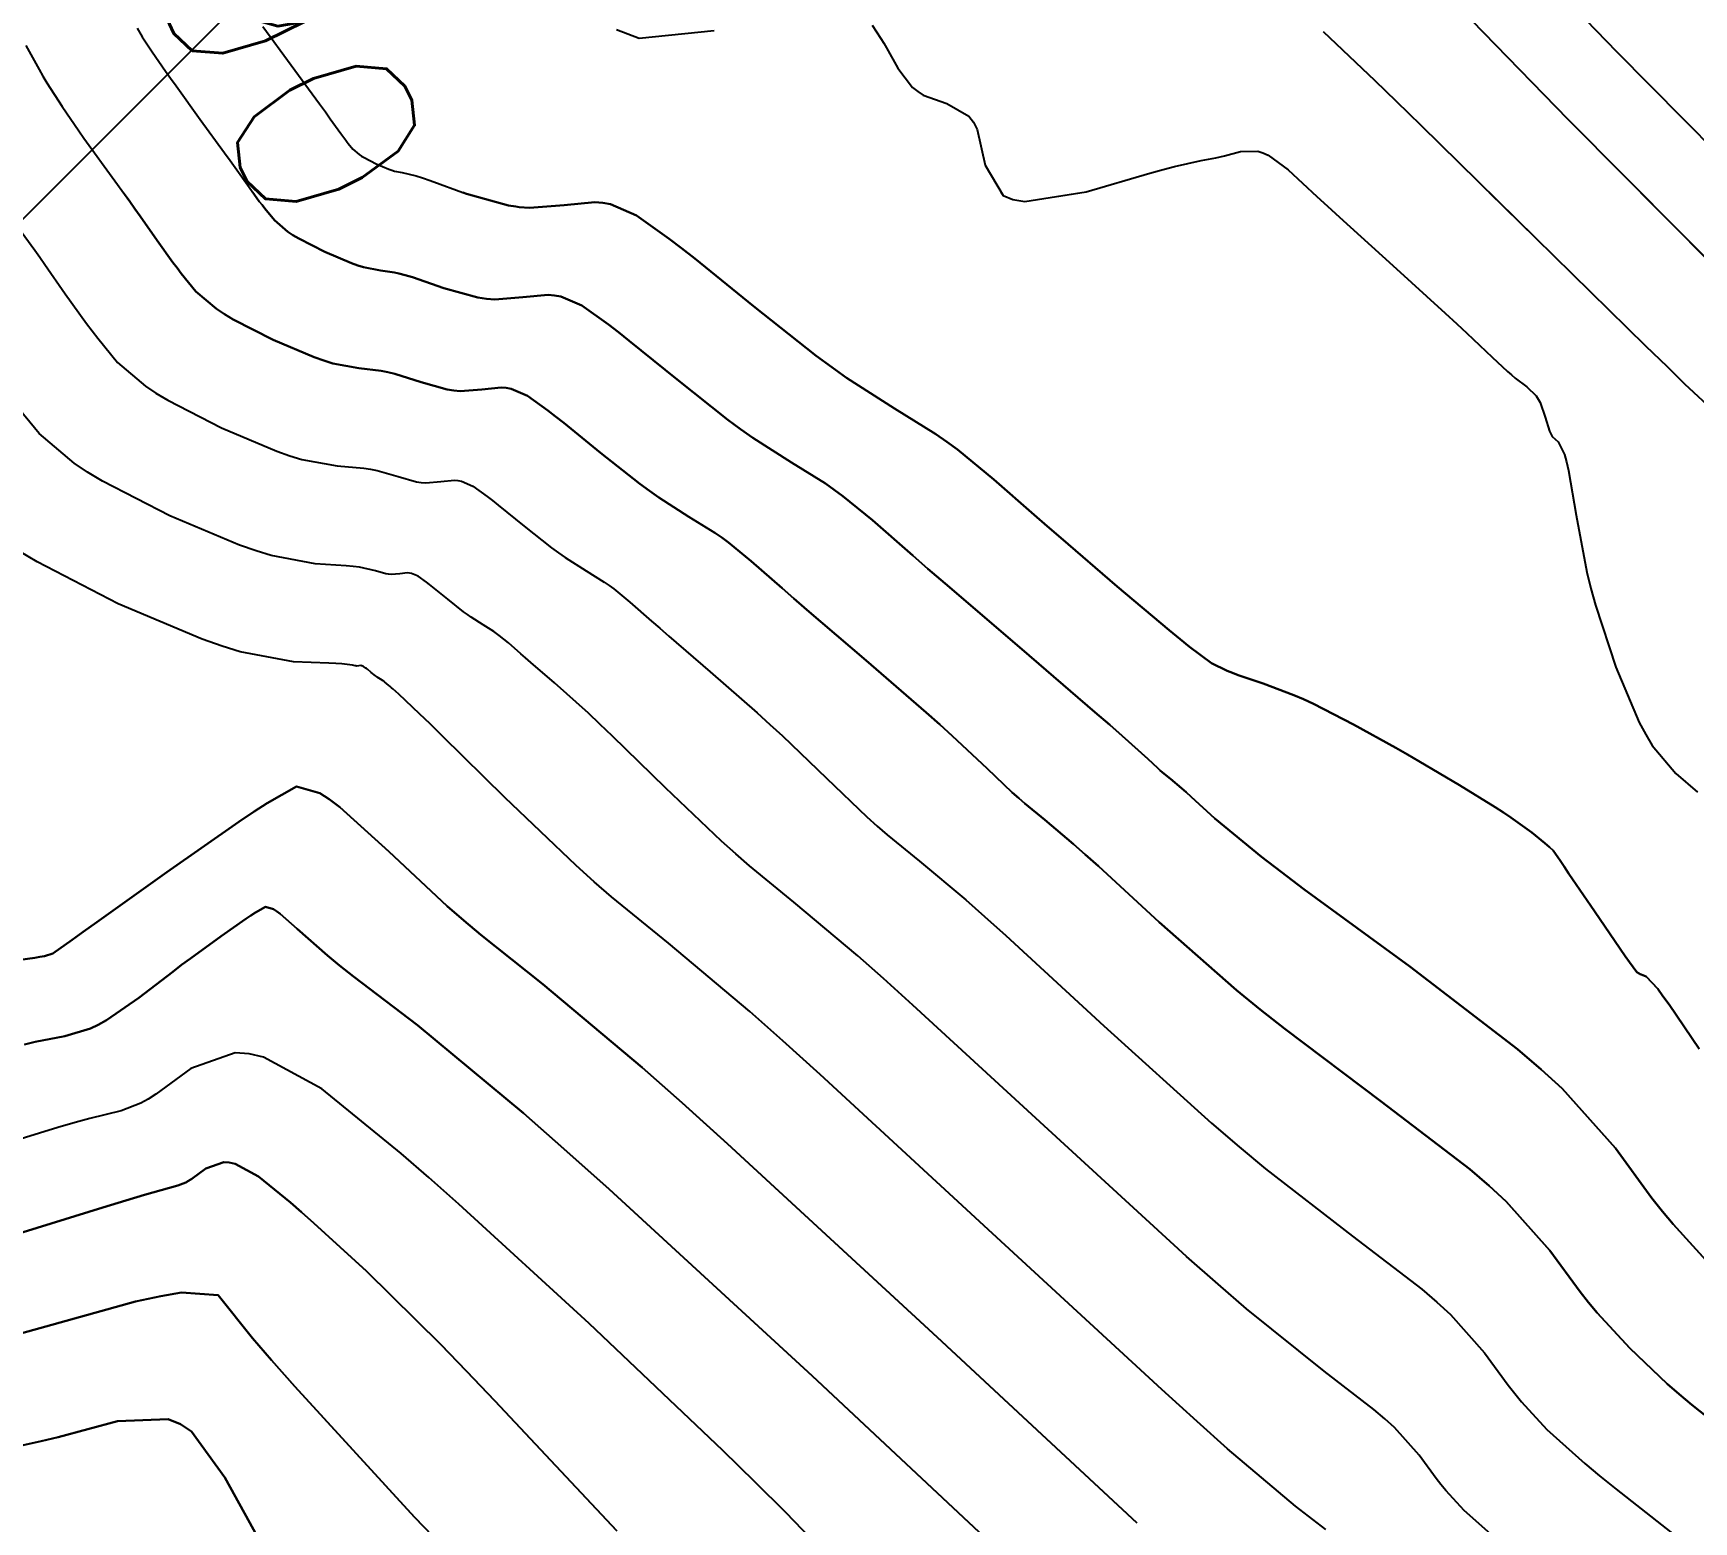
# Model space of a CAD drawing. Header units: metres. Extents: x 837475 to 838479, y 1189012 to 1191015.
# Drawn here: x 837894.83 to 837929.18, y 1189244.1 to 1189274.88 of the extents above; entities that cross this region are included whole.
import ezdxf

# ---------------------------------------------------------------- set-up
doc = ezdxf.new("R2010")
doc.units = ezdxf.units.M
doc.header["$LTSCALE"] = 0.3
for name, color, linetype in [('COTAS 10', 1, 'Continuous'), ('COTAS INT', 252, 'Continuous'), ('DRENAJE', 5, 'Continuous')]:
    doc.layers.add(name, color=color, linetype=linetype)
doc.styles.get("Standard").update_dxf_attribs({"font": 'simplex.shx'})

msp = doc.modelspace()

# ---------------------------------------------------------------- linework, layer by layer
at = {"layer": 'COTAS 10'}
for points, elevation in [([(837931.058, 1189270.99), (837927.584, 1189274.494), (837924.189, 1189278.012)], 1800), ([(837896.984, 1189274.983), (837897.088, 1189274.807), (837897.289, 1189274.494), (837897.569, 1189274.092), (837897.672, 1189273.948), (837897.786, 1189273.79), (837898.287, 1189273.099), (837898.791, 1189272.409), (837898.906, 1189272.25), (837899.009, 1189272.105), (837899.295, 1189271.699), (837899.507, 1189271.403), (837899.564, 1189271.328), (837899.621, 1189271.254), (837899.82, 1189271.013), (837900.098, 1189270.776), (837900.204, 1189270.706), (837900.323, 1189270.634), (837900.86, 1189270.358), (837901.414, 1189270.124), (837901.544, 1189270.079), (837901.665, 1189270.041), (837902.016, 1189269.976), (837902.305, 1189269.929), (837902.391, 1189269.914), (837902.526, 1189269.878), (837902.675, 1189269.834), (837903.325, 1189269.61), (837904.026, 1189269.413), (837904.206, 1189269.386), (837904.381, 1189269.372), (837904.962, 1189269.42), (837905.48, 1189269.472), (837905.614, 1189269.459), (837905.744, 1189269.434), (837906.181, 1189269.247), (837906.733, 1189268.853), (837906.936, 1189268.697), (837907.16, 1189268.521), (837908.15, 1189267.718), (837909.201, 1189266.886), (837909.464, 1189266.692), (837909.715, 1189266.514), (837910.519, 1189266.001), (837911.217, 1189265.568), (837911.401, 1189265.44), (837911.58, 1189265.309), (837912.193, 1189264.807), (837913.023, 1189264.079), (837913.338, 1189263.806), (837913.691, 1189263.501), (837915.278, 1189262.141), (837916.791, 1189260.842), (837917.099, 1189260.575), (837917.357, 1189260.35), (837917.889, 1189259.873), (837918.09, 1189259.681), (837918.142, 1189259.635), (837918.191, 1189259.591), (837918.352, 1189259.461), (837918.583, 1189259.267), (837918.676, 1189259.184), (837918.782, 1189259.089), (837919.271, 1189258.638), (837920.237, 1189257.845), (837920.644, 1189257.534), (837921.112, 1189257.182), (837923.307, 1189255.58), (837925.535, 1189253.871), (837926.023, 1189253.452), (837926.456, 1189253.056), (837927.557, 1189251.821), (837928.314, 1189250.786), (837928.531, 1189250.515), (837928.75, 1189250.251), (837929.567, 1189249.358)], 1790), ([(837929.567, 1189249.358), (837928.75, 1189250.251), (837928.531, 1189250.515), (837928.314, 1189250.786), (837927.557, 1189251.821), (837926.456, 1189253.056), (837926.023, 1189253.452), (837925.535, 1189253.871), (837923.307, 1189255.58), (837921.112, 1189257.182), (837920.644, 1189257.534), (837920.237, 1189257.845), (837919.271, 1189258.638), (837918.782, 1189259.089), (837918.676, 1189259.184), (837918.583, 1189259.267), (837918.352, 1189259.461), (837918.191, 1189259.591), (837918.142, 1189259.635), (837918.09, 1189259.681), (837917.889, 1189259.873), (837917.357, 1189260.35), (837917.099, 1189260.575), (837916.791, 1189260.842), (837915.278, 1189262.141), (837913.691, 1189263.501), (837913.338, 1189263.806), (837913.023, 1189264.079), (837912.193, 1189264.807), (837911.58, 1189265.309), (837911.401, 1189265.44), (837911.217, 1189265.568), (837910.519, 1189266.001), (837909.715, 1189266.514), (837909.464, 1189266.692), (837909.201, 1189266.886), (837908.15, 1189267.718), (837907.16, 1189268.521), (837906.936, 1189268.697), (837906.733, 1189268.853), (837906.181, 1189269.247), (837905.744, 1189269.434), (837905.614, 1189269.459), (837905.48, 1189269.472), (837904.962, 1189269.42), (837904.381, 1189269.372), (837904.206, 1189269.386), (837904.026, 1189269.413), (837903.325, 1189269.61), (837902.675, 1189269.834), (837902.526, 1189269.878), (837902.391, 1189269.914), (837902.305, 1189269.929), (837902.016, 1189269.976), (837901.665, 1189270.041), (837901.544, 1189270.079), (837901.414, 1189270.124), (837900.86, 1189270.358), (837900.323, 1189270.634), (837900.204, 1189270.706), (837900.098, 1189270.776), (837899.82, 1189271.013), (837899.621, 1189271.254), (837899.564, 1189271.328), (837899.507, 1189271.403), (837899.374, 1189271.589)], 1790), ([(837917.657, 1189244.077), (837913.527, 1189247.917), (837909.192, 1189251.912), (837908.252, 1189252.759), (837907.425, 1189253.494), (837905.375, 1189255.213), (837904.087, 1189256.234), (837903.74, 1189256.529), (837903.396, 1189256.83), (837902.189, 1189257.961), (837901.176, 1189258.876), (837900.956, 1189259.04), (837900.761, 1189259.166), (837900.274, 1189259.301), (837899.669, 1189258.958), (837899.4, 1189258.783), (837899.087, 1189258.574), (837897.592, 1189257.529), (837896.147, 1189256.499), (837895.866, 1189256.298), (837895.637, 1189256.134), (837895.24, 1189255.848), (837895.062, 1189255.794), (837894.971, 1189255.776), (837894.862, 1189255.758), (837894.316, 1189255.681)], 1780), ([(837894.316, 1189255.681), (837894.862, 1189255.758), (837894.971, 1189255.776), (837895.062, 1189255.794), (837895.24, 1189255.848), (837895.637, 1189256.134), (837895.866, 1189256.298), (837896.147, 1189256.499), (837897.592, 1189257.529), (837899.087, 1189258.574), (837899.4, 1189258.783), (837899.669, 1189258.958), (837900.274, 1189259.301), (837900.761, 1189259.166), (837900.956, 1189259.04), (837901.176, 1189258.876), (837902.189, 1189257.961), (837903.396, 1189256.83), (837903.74, 1189256.529), (837904.087, 1189256.234), (837905.375, 1189255.213), (837907.425, 1189253.494), (837908.252, 1189252.759), (837909.192, 1189251.912), (837913.527, 1189247.917), (837917.657, 1189244.077)], 1780), ([(837899.499, 1189243.734), (837898.797, 1189245.014), (837898.108, 1189245.964), (837897.876, 1189246.115), (837897.626, 1189246.217), (837896.575, 1189246.18), (837895.351, 1189245.846), (837894.993, 1189245.76), (837894.626, 1189245.678)], 1770), ([(837894.626, 1189245.678), (837894.993, 1189245.76), (837895.351, 1189245.846), (837896.575, 1189246.18), (837897.626, 1189246.217), (837897.876, 1189246.115), (837898.108, 1189245.964), (837898.797, 1189245.014), (837899.499, 1189243.734)], 1770)]:
    msp.add_lwpolyline(points, dxfattribs=dict(at, elevation=elevation))
at = {"layer": 'COTAS INT'}
for points, elevation in [([(837930.103, 1189269.55), (837926.582, 1189273.098), (837923.09, 1189276.685)], 1798), ([(837899.582, 1189275.021), (837900.167, 1189274.22), (837900.754, 1189273.417), (837900.875, 1189273.251), (837900.977, 1189273.11), (837901.197, 1189272.804), (837901.295, 1189272.666), (837901.322, 1189272.63), (837901.348, 1189272.596), (837901.441, 1189272.483), (837901.571, 1189272.373), (837901.621, 1189272.34), (837901.676, 1189272.307), (837901.927, 1189272.178), (837902.185, 1189272.069), (837902.246, 1189272.047), (837902.302, 1189272.03), (837902.466, 1189272), (837902.751, 1189271.929), (837902.884, 1189271.886), (837903.04, 1189271.834), (837903.797, 1189271.559), (837904.659, 1189271.317), (837904.811, 1189271.295), (837904.881, 1189271.284), (837905.096, 1189271.266), (837905.811, 1189271.326), (837906.447, 1189271.389), (837906.612, 1189271.373), (837906.772, 1189271.343), (837907.31, 1189271.113), (837907.989, 1189270.628), (837908.239, 1189270.436), (837908.514, 1189270.22), (837909.731, 1189269.232), (837911.024, 1189268.209), (837911.348, 1189267.971), (837911.656, 1189267.751), (837912.646, 1189267.12), (837913.504, 1189266.588), (837913.73, 1189266.431), (837913.951, 1189266.27), (837914.704, 1189265.652), (837915.533, 1189264.921), (837915.801, 1189264.688), (837916.085, 1189264.441), (837917.251, 1189263.439), (837918.326, 1189262.534), (837918.553, 1189262.348), (837918.749, 1189262.19), (837919.205, 1189261.854), (837919.524, 1189261.697), (837919.635, 1189261.651), (837919.755, 1189261.605), (837920.269, 1189261.431), (837920.907, 1189261.193), (837921.105, 1189261.105), (837921.312, 1189261.009), (837922.138, 1189260.586), (837923.015, 1189260.1), (837923.254, 1189259.964), (837923.491, 1189259.828), (837924.336, 1189259.331), (837925.073, 1189258.876), (837925.242, 1189258.766), (837925.396, 1189258.663), (837925.826, 1189258.35), (837926.096, 1189258.131), (837926.149, 1189258.087), (837926.192, 1189258.05), (837926.271, 1189257.979), (837926.412, 1189257.772), (837926.495, 1189257.649), (837926.597, 1189257.499), (837927.126, 1189256.722), (837927.657, 1189255.944), (837927.761, 1189255.794), (837927.847, 1189255.671), (837928, 1189255.462), (837928.048, 1189255.432), (837928.068, 1189255.423), (837928.09, 1189255.413), (837928.192, 1189255.371), (837928.432, 1189255.115), (837928.542, 1189254.969), (837928.671, 1189254.791), (837929.291, 1189253.876)], 1792), ([(837906.898, 1189274.958), (837907.362, 1189274.776), (837908.917, 1189274.933)], 1794), ([(837912.182, 1189275.046), (837912.367, 1189274.769), (837912.423, 1189274.677), (837912.482, 1189274.577), (837912.715, 1189274.156), (837913.021, 1189273.76), (837913.127, 1189273.676), (837913.242, 1189273.602), (837913.731, 1189273.425), (837914.186, 1189273.165), (837914.279, 1189273.038), (837914.358, 1189272.888), (837914.525, 1189272.149), (837914.891, 1189271.521), (837915.095, 1189271.442), (837915.343, 1189271.403), (837916.613, 1189271.603), (837917.926, 1189271.986), (837918.202, 1189272.062), (837918.441, 1189272.126), (837918.987, 1189272.251), (837919.294, 1189272.304), (837919.382, 1189272.323), (837919.471, 1189272.345), (837919.802, 1189272.437), (837920.159, 1189272.443), (837920.264, 1189272.409), (837920.373, 1189272.36), (837920.787, 1189272.055), (837921.383, 1189271.506), (837921.606, 1189271.302), (837921.853, 1189271.077), (837922.954, 1189270.077), (837924.038, 1189269.09), (837924.275, 1189268.873), (837924.483, 1189268.68), (837925.007, 1189268.184), (837925.326, 1189267.883), (837925.406, 1189267.813), (837925.482, 1189267.749), (837925.726, 1189267.564), (837925.918, 1189267.378), (837925.961, 1189267.313), (837926, 1189267.242), (837926.106, 1189266.938), (837926.195, 1189266.652), (837926.223, 1189266.592), (837926.252, 1189266.542), (837926.372, 1189266.432), (837926.507, 1189266.167), (837926.547, 1189266.018), (837926.588, 1189265.836), (837926.743, 1189264.91), (837926.967, 1189263.735), (837927.052, 1189263.397), (837927.146, 1189263.053), (837927.566, 1189261.767), (837928.051, 1189260.627), (837928.185, 1189260.375), (837928.321, 1189260.151), (837928.811, 1189259.573), (837929.254, 1189259.187)], 1794), ([(837929.651, 1189267.014), (837928.997, 1189267.625), (837928.632, 1189267.978), (837928.187, 1189268.411), (837925.913, 1189270.642), (837923.539, 1189272.97), (837923.03, 1189273.465), (837922.586, 1189273.894), (837921.517, 1189274.906)], 1796), ([(837894.678, 1189274.629), (837894.953, 1189274.127), (837895.033, 1189273.99), (837895.115, 1189273.853), (837895.428, 1189273.365), (837895.777, 1189272.859), (837895.881, 1189272.71), (837895.989, 1189272.558), (837896.408, 1189271.979), (837896.828, 1189271.4), (837896.936, 1189271.248), (837897.041, 1189271.1), (837897.394, 1189270.595), (837897.719, 1189270.141), (837897.807, 1189270.025), (837897.894, 1189269.913), (837898.198, 1189269.542), (837898.625, 1189269.18), (837898.788, 1189269.072), (837898.97, 1189268.962), (837899.793, 1189268.539), (837900.643, 1189268.18), (837900.843, 1189268.11), (837901.027, 1189268.053), (837901.566, 1189267.953), (837902.03, 1189267.898), (837902.167, 1189267.87), (837902.309, 1189267.835), (837902.853, 1189267.661), (837903.392, 1189267.509), (837903.531, 1189267.488), (837903.666, 1189267.477), (837904.114, 1189267.515), (837904.512, 1189267.554), (837904.615, 1189267.544), (837904.715, 1189267.525), (837905.052, 1189267.381), (837905.477, 1189267.077), (837905.633, 1189266.957), (837905.806, 1189266.822), (837906.568, 1189266.203), (837907.378, 1189265.563), (837907.58, 1189265.413), (837907.773, 1189265.276), (837908.393, 1189264.881), (837908.931, 1189264.548), (837909.072, 1189264.449), (837909.21, 1189264.348), (837909.682, 1189263.962), (837910.321, 1189263.401), (837910.564, 1189263.191), (837910.836, 1189262.956), (837912.057, 1189261.909), (837913.299, 1189260.833), (837913.584, 1189260.581), (837913.842, 1189260.348), (837914.563, 1189259.673), (837915.083, 1189259.178), (837915.215, 1189259.059), (837915.342, 1189258.948), (837915.757, 1189258.611), (837916.351, 1189258.112), (837916.591, 1189257.899), (837916.864, 1189257.653), (837918.122, 1189256.494), (837919.721, 1189255.092), (837920.209, 1189254.693), (837920.717, 1189254.289), (837922.715, 1189252.791), (837924.544, 1189251.387), (837924.945, 1189251.043), (837925.3, 1189250.718), (837926.204, 1189249.705), (837926.826, 1189248.854), (837927.003, 1189248.632), (837927.183, 1189248.416), (837927.854, 1189247.683), (837928.63, 1189246.951), (837928.878, 1189246.736), (837929.139, 1189246.515), (837930.198, 1189245.671)], 1788), ([(837930.198, 1189245.671), (837929.139, 1189246.515), (837928.878, 1189246.736), (837928.63, 1189246.951), (837927.854, 1189247.683), (837927.183, 1189248.416), (837927.003, 1189248.632), (837926.826, 1189248.854), (837926.204, 1189249.705), (837925.3, 1189250.718), (837924.945, 1189251.043), (837924.544, 1189251.387), (837922.715, 1189252.791), (837920.717, 1189254.289), (837920.209, 1189254.693), (837919.721, 1189255.092), (837918.122, 1189256.494), (837916.864, 1189257.653), (837916.591, 1189257.899), (837916.351, 1189258.112), (837915.757, 1189258.611), (837915.342, 1189258.948), (837915.215, 1189259.059), (837915.083, 1189259.178), (837914.563, 1189259.673), (837913.842, 1189260.348), (837913.584, 1189260.581), (837913.299, 1189260.833), (837912.057, 1189261.909), (837910.836, 1189262.956), (837910.564, 1189263.191), (837910.321, 1189263.401), (837909.682, 1189263.962), (837909.21, 1189264.348), (837909.072, 1189264.449), (837908.931, 1189264.548), (837908.393, 1189264.881), (837907.773, 1189265.276), (837907.58, 1189265.413), (837907.378, 1189265.563), (837906.568, 1189266.203), (837905.806, 1189266.822), (837905.633, 1189266.957), (837905.477, 1189267.077), (837905.052, 1189267.381), (837904.715, 1189267.525), (837904.615, 1189267.544), (837904.512, 1189267.554), (837904.114, 1189267.515), (837903.666, 1189267.477), (837903.531, 1189267.488), (837903.392, 1189267.509), (837902.853, 1189267.661), (837902.309, 1189267.835), (837902.167, 1189267.87), (837902.03, 1189267.898), (837901.566, 1189267.953), (837901.027, 1189268.053), (837900.843, 1189268.11), (837900.643, 1189268.18), (837899.793, 1189268.539), (837898.97, 1189268.962), (837898.788, 1189269.072), (837898.625, 1189269.18), (837898.198, 1189269.542), (837897.894, 1189269.913), (837897.807, 1189270.025), (837897.719, 1189270.141), (837897.394, 1189270.595), (837897.041, 1189271.1), (837896.936, 1189271.248), (837896.828, 1189271.4), (837896.691, 1189271.589)], 1788), ([(837929.291, 1189253.876), (837928.671, 1189254.791), (837928.542, 1189254.969), (837928.432, 1189255.115), (837928.192, 1189255.371), (837928.09, 1189255.413), (837928.068, 1189255.423), (837928.048, 1189255.432), (837928, 1189255.462), (837927.847, 1189255.671), (837927.761, 1189255.794), (837927.657, 1189255.944), (837927.126, 1189256.722), (837926.597, 1189257.499), (837926.495, 1189257.649), (837926.412, 1189257.772), (837926.271, 1189257.979), (837926.192, 1189258.05), (837926.149, 1189258.087), (837926.096, 1189258.131), (837925.826, 1189258.35), (837925.396, 1189258.663), (837925.242, 1189258.766), (837925.073, 1189258.876), (837924.336, 1189259.331), (837923.491, 1189259.828), (837923.254, 1189259.964), (837923.015, 1189260.1), (837922.138, 1189260.586), (837921.312, 1189261.009), (837921.105, 1189261.105), (837920.907, 1189261.193), (837920.269, 1189261.431), (837919.755, 1189261.605), (837919.635, 1189261.651), (837919.524, 1189261.697), (837919.205, 1189261.854), (837918.749, 1189262.19), (837918.553, 1189262.348), (837918.326, 1189262.534), (837917.251, 1189263.439), (837916.085, 1189264.441), (837915.801, 1189264.688), (837915.533, 1189264.921), (837914.704, 1189265.652), (837913.951, 1189266.27), (837913.73, 1189266.431), (837913.504, 1189266.588), (837912.646, 1189267.12), (837911.656, 1189267.751), (837911.348, 1189267.971), (837911.024, 1189268.209), (837909.731, 1189269.232), (837908.514, 1189270.22), (837908.239, 1189270.436), (837907.989, 1189270.628), (837907.31, 1189271.113), (837906.772, 1189271.343), (837906.612, 1189271.373), (837906.447, 1189271.389), (837905.811, 1189271.326), (837905.096, 1189271.266), (837904.881, 1189271.284), (837904.811, 1189271.295), (837904.659, 1189271.317), (837903.797, 1189271.559), (837903.716, 1189271.589)], 1792), ([(837914.852, 1189271.589), (837914.891, 1189271.521), (837915.095, 1189271.442), (837915.343, 1189271.403), (837916.521, 1189271.589)], 1794), ([(837921.293, 1189271.589), (837921.383, 1189271.506), (837921.606, 1189271.302), (837921.853, 1189271.077), (837922.954, 1189270.077), (837924.038, 1189269.09), (837924.275, 1189268.873), (837924.483, 1189268.68), (837925.007, 1189268.184), (837925.326, 1189267.883), (837925.406, 1189267.813), (837925.482, 1189267.749), (837925.726, 1189267.564), (837925.918, 1189267.378), (837925.961, 1189267.313), (837926, 1189267.242), (837926.106, 1189266.938), (837926.195, 1189266.652), (837926.223, 1189266.592), (837926.252, 1189266.542), (837926.372, 1189266.432), (837926.507, 1189266.167), (837926.547, 1189266.018), (837926.588, 1189265.836), (837926.743, 1189264.91), (837926.967, 1189263.735), (837927.052, 1189263.397), (837927.146, 1189263.053), (837927.566, 1189261.767), (837928.051, 1189260.627), (837928.185, 1189260.375), (837928.321, 1189260.151), (837928.811, 1189259.573), (837929.254, 1189259.187)], 1794), ([(837929.651, 1189267.014), (837928.997, 1189267.625), (837928.632, 1189267.978), (837928.187, 1189268.411), (837925.913, 1189270.642), (837924.948, 1189271.589)], 1796), ([(837928.08, 1189271.589), (837930.103, 1189269.55)], 1798), ([(837894.528, 1189270.858), (837894.864, 1189270.391), (837894.967, 1189270.247), (837895.074, 1189270.095), (837895.493, 1189269.491), (837895.931, 1189268.879), (837896.049, 1189268.722), (837896.166, 1189268.571), (837896.577, 1189268.072), (837897.151, 1189267.583), (837897.371, 1189267.438), (837897.617, 1189267.29), (837898.726, 1189266.719), (837899.872, 1189266.236), (837900.141, 1189266.141), (837900.39, 1189266.064), (837901.116, 1189265.93), (837901.669, 1189265.883), (837901.809, 1189265.861), (837901.943, 1189265.835), (837902.38, 1189265.711), (837902.759, 1189265.605), (837902.856, 1189265.59), (837902.951, 1189265.582), (837903.265, 1189265.609), (837903.544, 1189265.636), (837903.617, 1189265.629), (837903.687, 1189265.616), (837903.923, 1189265.515), (837904.221, 1189265.302), (837904.331, 1189265.218), (837904.452, 1189265.123), (837904.987, 1189264.689), (837905.555, 1189264.24), (837905.697, 1189264.135), (837905.832, 1189264.038), (837906.267, 1189263.761), (837906.644, 1189263.527), (837906.743, 1189263.458), (837906.84, 1189263.388), (837907.171, 1189263.116), (837907.619, 1189262.723), (837907.79, 1189262.576), (837907.98, 1189262.411), (837908.837, 1189261.676), (837909.807, 1189260.824), (837910.069, 1189260.586), (837910.328, 1189260.347), (837911.238, 1189259.474), (837912.076, 1189258.676), (837912.288, 1189258.484), (837912.493, 1189258.304), (837913.161, 1189257.761), (837914.12, 1189256.958), (837914.507, 1189256.614), (837914.946, 1189256.218), (837916.973, 1189254.35), (837919.205, 1189252.338), (837919.774, 1189251.851), (837920.322, 1189251.395), (837922.123, 1189250.001), (837923.553, 1189248.904), (837923.866, 1189248.635), (837924.144, 1189248.381), (837924.851, 1189247.588), (837925.337, 1189246.923), (837925.476, 1189246.75), (837925.617, 1189246.58), (837926.141, 1189246.007), (837926.925, 1189245.3), (837927.229, 1189245.046), (837927.572, 1189244.768), (837929.125, 1189243.553)], 1786), ([(837894.528, 1189270.858), (837894.864, 1189270.391), (837894.967, 1189270.247), (837895.074, 1189270.095), (837895.493, 1189269.491), (837895.931, 1189268.879), (837896.049, 1189268.722), (837896.166, 1189268.571), (837896.577, 1189268.072), (837897.151, 1189267.583), (837897.371, 1189267.438), (837897.617, 1189267.29), (837898.726, 1189266.719), (837899.872, 1189266.236), (837900.141, 1189266.141), (837900.39, 1189266.064), (837901.116, 1189265.93), (837901.669, 1189265.883), (837901.809, 1189265.861), (837901.943, 1189265.835), (837902.38, 1189265.711), (837902.759, 1189265.605), (837902.856, 1189265.59), (837902.951, 1189265.582), (837903.265, 1189265.609), (837903.544, 1189265.636), (837903.617, 1189265.629), (837903.687, 1189265.616), (837903.923, 1189265.515), (837904.221, 1189265.302), (837904.331, 1189265.218), (837904.452, 1189265.123), (837904.987, 1189264.689), (837905.555, 1189264.24), (837905.697, 1189264.135), (837905.832, 1189264.038), (837906.267, 1189263.761), (837906.644, 1189263.527), (837906.743, 1189263.458), (837906.84, 1189263.388), (837907.171, 1189263.116), (837907.619, 1189262.723), (837907.79, 1189262.576), (837907.98, 1189262.411), (837908.837, 1189261.676), (837909.807, 1189260.824), (837910.069, 1189260.586), (837910.328, 1189260.347), (837911.238, 1189259.474), (837912.076, 1189258.676), (837912.288, 1189258.484), (837912.493, 1189258.304), (837913.161, 1189257.761), (837914.12, 1189256.958), (837914.507, 1189256.614), (837914.946, 1189256.218), (837916.973, 1189254.35), (837919.205, 1189252.338), (837919.774, 1189251.851), (837920.322, 1189251.395), (837922.123, 1189250.001), (837923.553, 1189248.904), (837923.866, 1189248.635), (837924.144, 1189248.381), (837924.851, 1189247.588), (837925.337, 1189246.923), (837925.476, 1189246.75), (837925.617, 1189246.58), (837926.141, 1189246.007), (837926.925, 1189245.3), (837927.229, 1189245.046), (837927.572, 1189244.768), (837929.125, 1189243.553)], 1786), ([(837925.041, 1189243.785), (837924.428, 1189244.331), (837924.05, 1189244.745), (837923.948, 1189244.867), (837923.848, 1189244.992), (837923.498, 1189245.471), (837922.988, 1189246.043), (837922.788, 1189246.226), (837922.562, 1189246.42), (837921.531, 1189247.211), (837919.926, 1189248.502), (837919.339, 1189249.01), (837918.689, 1189249.585), (837915.824, 1189252.206), (837913.028, 1189254.783), (837912.422, 1189255.329), (837911.888, 1189255.803), (837910.566, 1189256.912), (837909.644, 1189257.661), (837909.362, 1189257.908), (837909.068, 1189258.173), (837907.913, 1189259.274), (837906.813, 1189260.345), (837906.554, 1189260.591), (837906.315, 1189260.816), (837905.617, 1189261.444), (837905.125, 1189261.866), (837905.015, 1189261.96), (837904.917, 1189262.045), (837904.66, 1189262.271), (837904.47, 1189262.427), (837904.414, 1189262.468), (837904.357, 1189262.507), (837904.141, 1189262.642), (837903.891, 1189262.801), (837903.813, 1189262.856), (837903.731, 1189262.916), (837903.405, 1189263.175), (837903.098, 1189263.424), (837903.028, 1189263.478), (837902.966, 1189263.527), (837902.794, 1189263.649), (837902.658, 1189263.707), (837902.618, 1189263.715), (837902.576, 1189263.719), (837902.416, 1189263.703), (837902.235, 1189263.688), (837902.181, 1189263.692), (837902.125, 1189263.701), (837901.908, 1189263.762), (837901.578, 1189263.836), (837901.451, 1189263.853), (837901.308, 1189263.868), (837900.666, 1189263.907), (837899.752, 1189264.076), (837899.44, 1189264.173), (837899.101, 1189264.291), (837897.659, 1189264.9), (837896.264, 1189265.617), (837895.955, 1189265.804), (837895.678, 1189265.986), (837894.956, 1189266.602), (837894.439, 1189267.23)], 1784), ([(837925.041, 1189243.785), (837924.428, 1189244.331), (837924.05, 1189244.745), (837923.948, 1189244.867), (837923.848, 1189244.992), (837923.498, 1189245.471), (837922.988, 1189246.043), (837922.788, 1189246.226), (837922.562, 1189246.42), (837921.531, 1189247.211), (837919.926, 1189248.502), (837919.339, 1189249.01), (837918.689, 1189249.585), (837915.824, 1189252.206), (837913.028, 1189254.783), (837912.422, 1189255.329), (837911.888, 1189255.803), (837910.566, 1189256.912), (837909.644, 1189257.661), (837909.362, 1189257.908), (837909.068, 1189258.173), (837907.913, 1189259.274), (837906.813, 1189260.345), (837906.554, 1189260.591), (837906.315, 1189260.816), (837905.617, 1189261.444), (837905.125, 1189261.866), (837905.015, 1189261.96), (837904.917, 1189262.045), (837904.66, 1189262.271), (837904.47, 1189262.427), (837904.414, 1189262.468), (837904.357, 1189262.507), (837904.141, 1189262.642), (837903.891, 1189262.801), (837903.813, 1189262.856), (837903.731, 1189262.916), (837903.405, 1189263.175), (837903.098, 1189263.424), (837903.028, 1189263.478), (837902.966, 1189263.527), (837902.794, 1189263.649), (837902.658, 1189263.707), (837902.618, 1189263.715), (837902.576, 1189263.719), (837902.416, 1189263.703), (837902.235, 1189263.688), (837902.181, 1189263.692), (837902.125, 1189263.701), (837901.908, 1189263.762), (837901.578, 1189263.836), (837901.451, 1189263.853), (837901.308, 1189263.868), (837900.666, 1189263.907), (837899.752, 1189264.076), (837899.44, 1189264.173), (837899.101, 1189264.291), (837897.659, 1189264.9), (837896.264, 1189265.617), (837895.955, 1189265.804), (837895.678, 1189265.986), (837894.956, 1189266.602), (837894.439, 1189267.23)], 1784), ([(837921.571, 1189243.937), (837920.939, 1189244.422), (837919.531, 1189245.608), (837918.904, 1189246.169), (837918.173, 1189246.831), (837914.675, 1189250.061), (837911.11, 1189253.347), (837910.337, 1189254.044), (837909.656, 1189254.649), (837907.971, 1189256.062), (837906.794, 1189257.018), (837906.435, 1189257.333), (837906.061, 1189257.671), (837904.588, 1189259.074), (837903.298, 1189260.344), (837903.039, 1189260.597), (837902.823, 1189260.807), (837902.397, 1189261.211), (837902.269, 1189261.321), (837902.241, 1189261.345), (837902.216, 1189261.367), (837902.149, 1189261.426), (837902.1, 1189261.466), (837902.085, 1189261.477), (837902.07, 1189261.487), (837902.014, 1189261.522), (837901.949, 1189261.563), (837901.929, 1189261.578), (837901.908, 1189261.593), (837901.824, 1189261.66), (837901.744, 1189261.725), (837901.726, 1189261.739), (837901.71, 1189261.751), (837901.665, 1189261.783), (837901.63, 1189261.798), (837901.619, 1189261.8), (837901.609, 1189261.801), (837901.567, 1189261.797), (837901.52, 1189261.793), (837901.506, 1189261.794), (837901.492, 1189261.796), (837901.435, 1189261.812), (837901.212, 1189261.837), (837901.092, 1189261.844), (837900.948, 1189261.852), (837900.216, 1189261.883), (837899.115, 1189262.087), (837898.738, 1189262.204), (837898.329, 1189262.347), (837896.592, 1189263.08), (837894.912, 1189263.945), (837894.538, 1189264.17)], 1782), ([(837921.571, 1189243.937), (837920.939, 1189244.422), (837919.531, 1189245.608), (837918.904, 1189246.169), (837918.173, 1189246.831), (837914.675, 1189250.061), (837911.11, 1189253.347), (837910.337, 1189254.044), (837909.656, 1189254.649), (837907.971, 1189256.062), (837906.794, 1189257.018), (837906.435, 1189257.333), (837906.061, 1189257.671), (837904.588, 1189259.074), (837903.298, 1189260.344), (837903.039, 1189260.597), (837902.823, 1189260.807), (837902.397, 1189261.211), (837902.269, 1189261.321), (837902.241, 1189261.345), (837902.216, 1189261.367), (837902.149, 1189261.426), (837902.1, 1189261.466), (837902.085, 1189261.477), (837902.07, 1189261.487), (837902.014, 1189261.522), (837901.949, 1189261.563), (837901.929, 1189261.578), (837901.908, 1189261.593), (837901.824, 1189261.66), (837901.744, 1189261.725), (837901.726, 1189261.739), (837901.71, 1189261.751), (837901.665, 1189261.783), (837901.63, 1189261.798), (837901.619, 1189261.8), (837901.609, 1189261.801), (837901.567, 1189261.797), (837901.52, 1189261.793), (837901.506, 1189261.794), (837901.492, 1189261.796), (837901.435, 1189261.812), (837901.212, 1189261.837), (837901.092, 1189261.844), (837900.948, 1189261.852), (837900.216, 1189261.883), (837899.115, 1189262.087), (837898.738, 1189262.204), (837898.329, 1189262.347), (837896.592, 1189263.08), (837894.912, 1189263.945), (837894.538, 1189264.17)], 1782), ([(837914.933, 1189243.377), (837910.942, 1189247.112), (837906.743, 1189250.973), (837905.808, 1189251.809), (837904.973, 1189252.545), (837902.78, 1189254.363), (837901.457, 1189255.375), (837901.169, 1189255.602), (837900.916, 1189255.807), (837900.288, 1189256.355), (837899.942, 1189256.668), (837899.866, 1189256.724), (837899.8, 1189256.767), (837899.633, 1189256.813), (837899.426, 1189256.696), (837899.334, 1189256.636), (837899.227, 1189256.565), (837898.716, 1189256.207), (837898.085, 1189255.748), (837897.902, 1189255.612), (837897.717, 1189255.472), (837897.019, 1189254.934), (837896.347, 1189254.47), (837896.177, 1189254.376), (837896.014, 1189254.297), (837895.484, 1189254.138), (837894.869, 1189254.019), (837894.652, 1189253.965)], 1778), ([(837894.652, 1189253.965), (837894.869, 1189254.019), (837895.484, 1189254.138), (837896.014, 1189254.297), (837896.177, 1189254.376), (837896.347, 1189254.47), (837897.019, 1189254.934), (837897.717, 1189255.472), (837897.902, 1189255.612), (837898.085, 1189255.748), (837898.716, 1189256.207), (837899.227, 1189256.565), (837899.334, 1189256.636), (837899.426, 1189256.696), (837899.633, 1189256.813), (837899.8, 1189256.767), (837899.866, 1189256.724), (837899.942, 1189256.668), (837900.288, 1189256.355), (837900.916, 1189255.807), (837901.169, 1189255.602), (837901.457, 1189255.375), (837902.78, 1189254.363), (837904.973, 1189252.545), (837905.808, 1189251.809), (837906.743, 1189250.973), (837910.942, 1189247.112), (837914.933, 1189243.377)], 1778), ([(837912.325, 1189242.292), (837910.396, 1189244.289), (837909.767, 1189244.914), (837909.096, 1189245.569), (837906.332, 1189248.196), (837903.638, 1189250.661), (837903.013, 1189251.215), (837902.439, 1189251.714), (837900.802, 1189253.05), (837899.598, 1189253.706), (837899.297, 1189253.776), (837899.01, 1189253.797), (837898.093, 1189253.468), (837897.37, 1189252.941), (837897.206, 1189252.838), (837897.058, 1189252.752), (837896.653, 1189252.595), (837896.002, 1189252.438), (837895.7, 1189252.352), (837895.344, 1189252.248), (837893.614, 1189251.722)], 1776), ([(837912.325, 1189242.292), (837910.396, 1189244.289), (837909.767, 1189244.914), (837909.096, 1189245.569), (837906.332, 1189248.196), (837903.638, 1189250.661), (837903.013, 1189251.215), (837902.439, 1189251.714), (837900.802, 1189253.05), (837899.598, 1189253.706), (837899.297, 1189253.776), (837899.01, 1189253.797), (837898.093, 1189253.468), (837897.37, 1189252.941), (837897.206, 1189252.838), (837897.058, 1189252.752), (837896.653, 1189252.595), (837896.002, 1189252.438), (837895.7, 1189252.352), (837895.344, 1189252.248), (837893.614, 1189251.722)], 1776), ([(837906.901, 1189243.912), (837904.383, 1189246.599), (837903.797, 1189247.209), (837903.26, 1189247.762), (837901.722, 1189249.279), (837900.636, 1189250.272), (837900.384, 1189250.496), (837900.153, 1189250.697), (837899.493, 1189251.235), (837899.008, 1189251.5), (837898.887, 1189251.528), (837898.771, 1189251.536), (837898.402, 1189251.404), (837898.11, 1189251.191), (837898.044, 1189251.149), (837897.985, 1189251.115), (837897.821, 1189251.052), (837897.136, 1189250.857), (837896.747, 1189250.74), (837896.272, 1189250.595), (837893.838, 1189249.843)], 1774), ([(837893.838, 1189249.843), (837896.272, 1189250.595), (837896.747, 1189250.74), (837897.136, 1189250.857), (837897.821, 1189251.052), (837897.985, 1189251.115), (837898.044, 1189251.149), (837898.11, 1189251.191), (837898.402, 1189251.404), (837898.771, 1189251.536), (837898.887, 1189251.528), (837899.008, 1189251.5), (837899.493, 1189251.235), (837900.153, 1189250.697), (837900.384, 1189250.496), (837900.636, 1189250.272), (837901.722, 1189249.279), (837903.26, 1189247.762), (837903.797, 1189247.209), (837904.383, 1189246.599), (837906.901, 1189243.912)], 1774), ([(837905.716, 1189241.083), (837902.715, 1189244.194), (837900.244, 1189246.896), (837899.76, 1189247.438), (837899.364, 1189247.891), (837898.656, 1189248.784), (837897.899, 1189248.839), (837897.471, 1189248.764), (837896.948, 1189248.649), (837895.092, 1189248.136), (837894.274, 1189247.909)], 1772), ([(837894.274, 1189247.909), (837895.092, 1189248.136), (837896.948, 1189248.649), (837897.471, 1189248.764), (837897.899, 1189248.839), (837898.656, 1189248.784), (837899.364, 1189247.891), (837899.76, 1189247.438), (837900.244, 1189246.896), (837902.715, 1189244.194), (837905.716, 1189241.083)], 1772)]:
    msp.add_lwpolyline(points, dxfattribs=dict(at, elevation=elevation))
at = {"layer": 'DRENAJE'}
msp.add_polyline3d([(837898.981, 1189275.397, 1791.668), (837897.981, 1189274.397, 1790.464), (837896.981, 1189273.397, 1789.186), (837895.982, 1189272.398, 1787.906), (837894.982, 1189271.398, 1786.626), (837893.982, 1189270.399, 1785.348)], dxfattribs=at)

# ---------------------------------------------------------------- texts
at = {"layer": 'COTAS 10', "insert": (837894.135, 1189282.176, 1790), "char_height": 3.8, "attachment_point": 7, "rotation": 296.3016}
msp.add_mtext('1790', dxfattribs=at)
msp.add_mtext('1790', dxfattribs=at)

doc.saveas('drawing.dxf')
